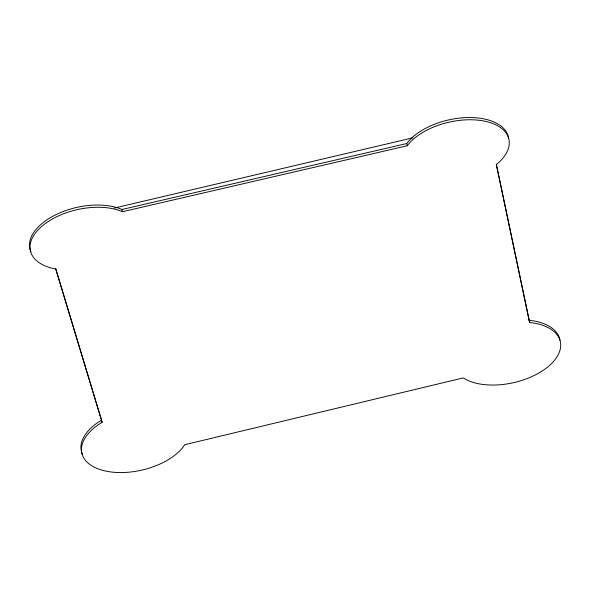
<?xml version="1.0" encoding="UTF-8"?>
<svg xmlns="http://www.w3.org/2000/svg" width="590" height="590" viewBox="0 0 590 590"><rect width="100%" height="100%" fill="white"/><g stroke="black" fill="none" stroke-linecap="round" stroke-linejoin="round"><path stroke-width="0.89" d="M114.431 208.019L412.919 137.809M30.997 251.864A54.597 29.817 -12.8 0 1 57.422 213.934A54.597 29.817 -12.8 0 1 121.953 209.487L406.724 143.532A54.597 29.817 -12.8 0 1 464.95 117.646A54.597 29.817 -12.8 0 1 508.61 138.267M102.144 422.293L55.718 269.047A54.597 29.817 -12.8 0 1 41.868 226.28A54.597 29.817 -12.8 0 1 122.462 211.714L407.233 145.76A54.597 29.817 -12.8 0 1 484.892 121.223A54.597 29.817 -12.8 0 1 496.397 164.581L529.621 322.494A54.597 29.817 -12.8 0 1 548.25 366.545A54.597 29.817 -12.8 0 1 463.202 377.917L184.773 444.698A54.597 29.817 -12.8 0 1 102.697 470.348A54.597 29.817 -12.8 0 1 102.144 422.293L55.748 268.575M496.264 164.145L529.621 322.494M406.724 143.532L407.233 145.76M121.953 209.487L122.462 211.714M529.112 320.267A54.597 29.817 -12.8 0 1 559.991 340.231M82.637 454.61A54.597 29.817 -12.8 0 1 101.635 420.058"/></g></svg>
